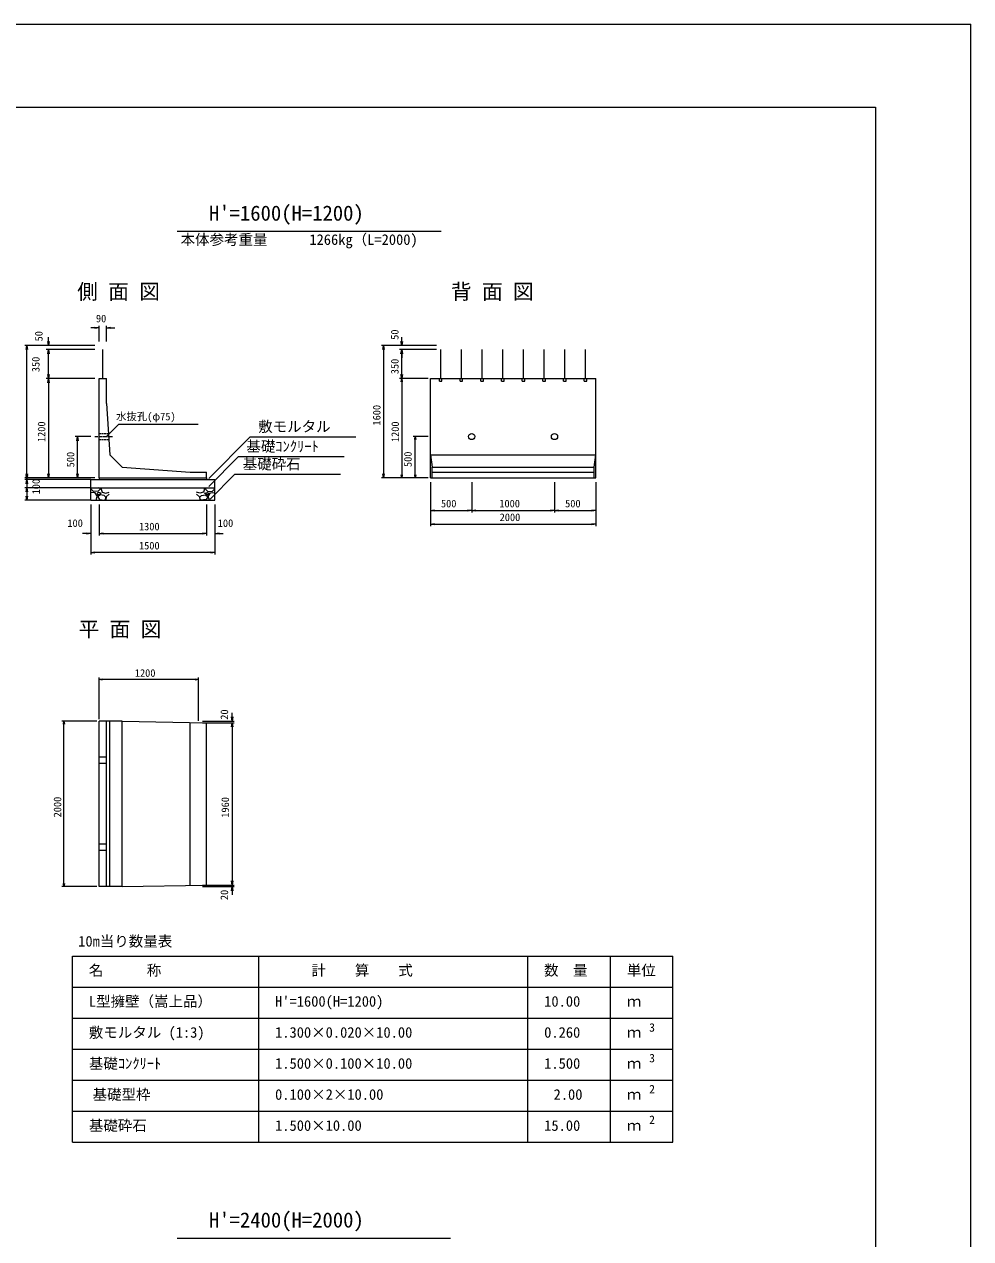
# Model space of a CAD drawing. Units: millimetres on the paper. Extents: x 0 to 841, y 0 to 594.
# Drawn here: x 612.3 to 841, y 300.6 to 594 of the extents above; entities that cross this region are included whole.
import ezdxf
from ezdxf.enums import TextEntityAlignment as Align

# ---------------------------------------------------------------- set-up
doc = ezdxf.new("R2010")
doc.units = ezdxf.units.MM
for name, pattern in [('USER1', [1.125, 0.75, -0.125, 0.125, -0.125]), ('USER2', [0.375, 0.25, -0.125]), ('USER3', [24, 12, -12])]:
    doc.linetypes.add(name, pattern=pattern)
for name, color, linetype, lineweight in [('001', 4, 'USER3', 18), ('0_2', 7, 'Continuous', 9), ('D-MTR-FRAM（材料表図枠）', 2, 'Continuous', 18), ('D-STR-DIM（寸法）', 7, 'Continuous', 18), ('D-STR-HTXT（旗揚げ）', 7, 'Continuous', 18), ('D-STR-STR1（構造物）', 4, 'Continuous', 18), ('D-STR-STRn（構造物）', 7, 'Continuous', 18), ('D-STR（構造物外形線）', 1, 'Continuous', 18), ('D-TTL(外枠）', 2, 'Continuous', 18), ('DEFPOINTS_3', 8, 'Continuous', 18)]:
    doc.layers.add(name, color=color, linetype=linetype, lineweight=lineweight)
for name, color, linetype in [('D-MTR-TXT(文字列）', 7, 'Continuous'), ('D-MTR（材料表タイトル）', 7, 'Continuous'), ('D-STR-TXT（文字）', 7, 'Continuous'), ('D-TTL-TXT（文字）', 7, 'Continuous')]:
    doc.layers.add(name, color=color, linetype=linetype)
doc.styles.add('ＭＳ ゴシック', font='')
doc.styles.get('ＭＳ ゴシック').set_extended_font_data('MS Gothic')

msp = doc.modelspace()

# ---------------------------------------------------------------- linework, layer by layer
at = {"layer": '001'}
for p, q in [((712.927, 508.4), (712.927, 515.4)), ((717.927, 508.4), (717.927, 515.4)), ((722.927, 508.4), (722.927, 515.4)), ((727.927, 508.4), (727.927, 515.4)), ((732.927, 508.4), (732.927, 515.4)), ((737.927, 508.4), (737.927, 515.4)), ((742.927, 508.4), (742.927, 515.4)), ((747.927, 508.4), (747.927, 515.4))]:
    msp.add_line(p, q, dxfattribs=at)
at = {"layer": '0_2'}
for p, q in [((629.355, 520.815), (630.355, 520.648)), ((630.355, 520.648), (629.355, 520.482)), ((630.355, 520.648), (629.355, 520.648)), ((632.155, 520.648), (633.155, 520.815)), ((633.155, 520.482), (632.155, 520.648)), ((632.155, 520.648), (633.155, 520.648)), ((618.12, 516.4), (617.953, 517.4)), ((618.287, 517.4), (618.12, 516.4)), ((618.12, 516.4), (618.12, 517.4)), ((703.49, 516.4), (703.323, 517.4)), ((703.656, 517.4), (703.49, 516.4)), ((703.49, 516.4), (703.49, 517.4)), ((612.739, 515.4), (612.905, 516.4)), ((612.905, 516.4), (613.072, 515.4)), ((612.905, 516.4), (612.905, 515.4)), ((617.953, 514.4), (618.12, 515.4)), ((618.12, 515.4), (618.12, 514.4)), ((618.12, 515.4), (618.287, 514.4)), ((698.958, 515.4), (699.124, 516.4)), ((699.124, 516.4), (699.291, 515.4)), ((699.124, 516.4), (699.124, 515.4)), ((703.323, 514.4), (703.49, 515.4)), ((703.49, 515.4), (703.656, 514.4)), ((703.49, 515.4), (703.49, 514.4)), ((618.12, 508.4), (617.953, 509.4)), ((617.953, 507.4), (618.12, 508.4)), ((618.287, 509.4), (618.12, 508.4)), ((618.12, 508.4), (618.12, 509.4)), ((618.12, 508.4), (618.287, 507.4)), ((618.12, 508.4), (618.12, 507.4)), ((703.49, 508.4), (703.323, 509.4)), ((703.365, 507.65), (703.49, 508.4)), ((703.656, 509.4), (703.49, 508.4)), ((703.49, 508.4), (703.49, 509.4)), ((703.49, 508.4), (703.615, 507.65)), ((624.963, 493.4), (625.129, 494.4)), ((625.129, 494.4), (625.296, 493.4)), ((625.129, 494.4), (625.129, 493.4)), ((706.655, 493.65), (706.78, 494.4)), ((706.78, 494.4), (706.905, 493.65)), ((612.905, 484.4), (612.739, 485.4)), ((612.905, 484), (612.739, 485)), ((612.905, 484), (612.905, 485.4)), ((613.072, 485.4), (612.905, 484.4)), ((613.072, 485), (612.905, 484)), ((618.12, 484.4), (617.953, 485.4)), ((618.287, 485.4), (618.12, 484.4)), ((618.12, 484.4), (618.12, 485.4)), ((625.129, 484.4), (624.963, 485.4)), ((625.296, 485.4), (625.129, 484.4)), ((625.129, 484.4), (625.129, 485.4)), ((699.124, 484.4), (698.958, 485.4)), ((699.291, 485.4), (699.124, 484.4)), ((699.124, 484.4), (699.124, 485.4)), ((703.49, 484.4), (703.365, 485.15)), ((703.615, 485.15), (703.49, 484.4)), ((706.78, 484.4), (706.655, 485.15)), ((706.905, 485.15), (706.78, 484.4)), ((612.739, 483), (612.905, 484)), ((612.739, 481), (612.905, 482)), ((612.905, 484), (613.072, 483)), ((612.905, 484), (612.905, 483)), ((612.905, 482), (612.905, 481)), ((612.905, 482), (613.072, 481)), ((612.905, 479), (612.739, 480)), ((613.072, 480), (612.905, 479)), ((612.905, 479), (612.905, 480)), ((710.427, 476.545), (711.427, 476.712)), ((711.427, 476.378), (710.427, 476.545)), ((710.427, 476.545), (711.427, 476.545)), ((719.427, 476.712), (720.427, 476.545)), ((720.427, 476.545), (719.427, 476.378)), ((720.427, 476.545), (719.427, 476.545)), ((720.427, 476.545), (721.427, 476.712)), ((721.427, 476.378), (720.427, 476.545)), ((720.427, 476.545), (721.427, 476.545)), ((739.427, 476.712), (740.427, 476.545)), ((740.427, 476.545), (739.427, 476.378)), ((740.427, 476.545), (739.427, 476.545)), ((740.427, 476.545), (741.427, 476.712)), ((741.427, 476.378), (740.427, 476.545)), ((740.427, 476.545), (741.427, 476.545)), ((749.427, 476.712), (750.427, 476.545)), ((750.427, 476.545), (749.427, 476.378)), ((750.427, 476.545), (749.427, 476.545)), ((710.427, 473.225), (711.427, 473.391)), ((711.427, 473.058), (710.427, 473.225)), ((710.427, 473.225), (711.427, 473.225)), ((749.427, 473.391), (750.427, 473.225)), ((750.427, 473.225), (749.427, 473.058)), ((750.427, 473.225), (749.427, 473.225)), ((627.355, 471.164), (628.355, 470.997)), ((628.355, 470.997), (627.355, 470.831)), ((628.355, 470.997), (627.355, 470.997)), ((630.355, 470.997), (631.355, 471.164)), ((630.355, 470.997), (631.355, 470.997)), ((631.355, 470.831), (630.355, 470.997)), ((655.355, 471.164), (656.355, 470.997)), ((656.355, 470.997), (655.355, 470.831)), ((656.355, 470.997), (655.355, 470.997)), ((658.355, 470.997), (659.355, 471.164)), ((659.355, 470.831), (658.355, 470.997)), ((658.355, 470.997), (659.355, 470.997)), ((628.355, 466.371), (629.355, 466.537)), ((657.355, 466.537), (658.355, 466.371)), ((629.355, 466.204), (628.355, 466.371)), ((628.355, 466.371), (629.355, 466.371)), ((658.355, 466.371), (657.355, 466.204)), ((658.355, 466.371), (657.355, 466.371)), ((630.355, 435.698), (631.105, 435.823)), ((631.105, 435.573), (630.355, 435.698)), ((653.605, 435.823), (654.355, 435.698)), ((654.355, 435.698), (653.605, 435.573)), ((621.757, 424.897), (621.882, 425.647)), ((621.882, 425.647), (622.007, 424.897)), ((662.516, 425.647), (662.35, 426.647)), ((662.683, 426.647), (662.516, 425.647)), ((662.516, 425.647), (662.516, 426.647)), ((662.35, 424.247), (662.516, 425.247)), ((662.516, 425.247), (662.683, 424.247)), ((662.516, 425.247), (662.516, 424.247)), ((621.882, 385.647), (621.757, 386.397)), ((622.007, 386.397), (621.882, 385.647)), ((662.516, 386.047), (662.35, 387.047)), ((662.35, 384.647), (662.516, 385.647)), ((662.516, 386.047), (662.516, 387.047)), ((662.683, 387.047), (662.516, 386.047)), ((662.516, 385.647), (662.683, 384.647)), ((662.516, 385.647), (662.516, 384.647))]:
    msp.add_line(p, q, dxfattribs=at)
at = {"layer": '0_2', "lineweight": 18}
for p, q in [((703.49, 508.4), (703.49, 508.3)), ((706.78, 494.4), (706.78, 494.3)), ((703.49, 484.4), (703.49, 484.5)), ((706.78, 484.4), (706.78, 484.5)), ((630.355, 435.698), (630.455, 435.698)), ((654.355, 435.698), (654.255, 435.698)), ((621.882, 425.647), (621.882, 425.547)), ((621.882, 385.647), (621.882, 385.747))]:
    msp.add_line(p, q, dxfattribs=at)
at = {"layer": 'D-MTR-FRAM（材料表図枠）'}
for p, q in [((623.977, 368.883), (768.977, 368.883)), ((623.977, 323.883), (623.977, 368.883)), ((668.977, 323.883), (668.977, 368.883)), ((733.977, 323.883), (733.977, 368.883)), ((753.977, 323.883), (753.977, 368.883)), ((768.977, 323.883), (768.977, 368.883)), ((623.977, 361.383), (768.977, 361.383)), ((623.977, 353.883), (768.977, 353.883)), ((623.977, 346.383), (768.977, 346.383)), ((623.977, 338.883), (768.977, 338.883)), ((623.977, 331.383), (768.977, 331.383)), ((623.977, 323.883), (768.977, 323.883))]:
    msp.add_line(p, q, dxfattribs=at)
at = {"layer": 'D-STR-DIM（寸法）'}
for p, q in [((629.355, 520.648), (628.355, 520.648)), ((630.355, 517.4), (630.355, 521.148)), ((632.155, 517.4), (632.155, 521.148)), ((633.155, 520.648), (634.155, 520.648)), ((618.12, 517.4), (618.12, 518.4)), ((703.49, 517.4), (703.49, 518.4)), ((629.355, 516.4), (612.405, 516.4)), ((612.905, 485.4), (612.905, 515.4)), ((629.355, 516.4), (617.62, 516.4)), ((629.355, 515.4), (617.62, 515.4)), ((618.12, 509.4), (618.12, 514.4)), ((711.927, 516.4), (698.624, 516.4)), ((699.124, 515.4), (699.124, 485.4)), ((711.927, 516.4), (702.99, 516.4)), ((711.927, 515.4), (702.99, 515.4)), ((711.927, 515.4), (702.99, 515.4)), ((703.49, 514.4), (703.49, 513.4)), ((703.49, 509.4), (703.49, 514.4)), ((629.355, 508.4), (617.62, 508.4)), ((629.355, 508.4), (617.62, 508.4)), ((709.427, 508.4), (702.99, 508.4)), ((709.927, 508.4), (702.99, 508.4)), ((703.49, 508.3), (703.49, 484.5)), ((618.12, 507.4), (618.12, 485.4)), ((628.355, 494.4), (624.629, 494.4)), ((625.129, 485.4), (625.129, 493.4)), ((709.927, 494.4), (706.28, 494.4)), ((706.78, 484.5), (706.78, 494.3)), ((629.355, 484.4), (612.405, 484.4)), ((629.355, 484.4), (612.405, 484.4)), ((612.905, 485), (612.905, 486.4)), ((629.355, 484.4), (624.629, 484.4)), ((709.427, 484.4), (698.624, 484.4)), ((709.927, 484.4), (702.99, 484.4)), ((628.355, 484), (612.405, 484)), ((628.355, 482), (612.405, 482)), ((612.905, 483), (612.905, 482)), ((710.427, 483.4), (710.427, 472.725)), ((720.427, 483.4), (720.427, 476.045)), ((740.427, 483.4), (740.427, 476.045)), ((750.427, 483.4), (750.427, 472.725)), ((628.355, 479), (612.405, 479)), ((612.905, 481), (612.905, 480)), ((628.355, 478), (628.355, 465.871)), ((630.355, 478), (630.355, 470.497)), ((656.355, 478), (656.355, 470.497)), ((658.355, 478), (658.355, 465.871)), ((711.427, 476.545), (719.427, 476.545)), ((721.427, 476.545), (739.427, 476.545)), ((741.427, 476.545), (749.427, 476.545)), ((711.427, 473.225), (749.427, 473.225)), ((627.355, 470.997), (626.355, 470.997)), ((631.355, 470.997), (655.355, 470.997)), ((659.355, 470.997), (660.355, 470.997)), ((657.355, 466.371), (629.355, 466.371)), ((629.855, 425.647), (621.382, 425.647)), ((621.882, 385.747), (621.882, 425.547)), ((655.355, 425.647), (663.016, 425.647)), ((662.516, 426.647), (662.516, 427.647)), ((655.359, 425.247), (663.016, 425.247)), ((662.516, 424.247), (662.516, 387.047)), ((629.855, 385.647), (621.382, 385.647)), ((655.355, 386.047), (663.016, 386.047)), ((655.359, 385.647), (663.016, 385.647)), ((662.516, 384.647), (662.516, 383.647))]:
    msp.add_line(p, q, dxfattribs=at)
at = {"layer": 'D-STR-HTXT（旗揚げ）'}
for p, q in [((649.229, 544), (713.013, 544)), ((632.134, 494.404), (635.036, 497.335)), ((654.334, 497.335), (635.036, 497.335)), ((656.9, 484.253), (666.818, 494.266)), ((692.416, 494.266), (666.818, 494.266)), ((656.9, 482.348), (663.96, 489.476)), ((689.558, 489.476), (663.96, 489.476)), ((657.193, 479.265), (663.073, 485.202)), ((688.671, 485.202), (663.073, 485.202)), ((630.355, 426.147), (630.355, 436.198)), ((654.255, 435.698), (630.455, 435.698)), ((654.355, 425.747), (654.355, 436.198)), ((649.229, 300.739), (715.287, 300.739))]:
    msp.add_line(p, q, dxfattribs=at)
at = {"layer": 'D-STR-STR1（構造物）'}
msp.add_line((631.255, 508.4), (631.255, 515.4), dxfattribs=at)
at = {"layer": 'D-STR-STRn（構造物）', "linetype": 'USER1'}
msp.add_line((629.355, 494.4), (633.671, 494.4), dxfattribs=at)
at = {"layer": 'D-STR-STRn（構造物）', "linetype": 'USER2'}
for p, q in [((630.355, 495.15), (632.623, 495.15)), ((630.355, 493.65), (632.72, 493.65))]:
    msp.add_line(p, q, dxfattribs=at)
at = {"layer": 'D-STR-STRn（構造物）'}
for p, q in [((630.355, 484.4), (630.355, 484)), ((656.355, 484.4), (656.355, 484)), ((628.355, 479), (628.355, 484)), ((628.355, 484), (658.355, 484)), ((628.355, 482), (658.355, 482)), ((628.444, 481.691), (628.56, 482)), ((628.994, 481.103), (628.444, 481.703)), ((630.139, 481.196), (628.989, 481.096)), ((630.597, 481.687), (630.147, 481.187)), ((630.542, 481.943), (630.316, 482)), ((630.595, 481.691), (630.545, 481.941)), ((630.842, 481.692), (631.142, 480.992)), ((630.897, 481.692), (631.029, 482)), ((655.868, 481.692), (655.568, 480.992)), ((655.813, 481.692), (655.681, 482)), ((656.113, 481.687), (656.563, 481.187)), ((656.115, 481.691), (656.165, 481.941)), ((656.168, 481.943), (656.394, 482)), ((656.571, 481.196), (657.721, 481.096)), ((657.716, 481.103), (658.266, 481.703)), ((658.266, 481.691), (658.15, 482)), ((658.355, 479), (658.355, 484)), ((629.396, 480.784), (628.355, 480.87)), ((628.355, 479), (658.355, 479)), ((629.95, 479.892), (629.4, 480.792)), ((629.659, 479), (629.945, 479.893)), ((630.243, 480.886), (629.893, 480.736)), ((629.894, 480.741), (630.094, 480.241)), ((630.09, 480.242), (630.84, 480.692)), ((630.093, 479.792), (630.493, 479.192)), ((630.594, 480.292), (630.094, 479.792)), ((630.846, 480.691), (630.246, 480.891)), ((630.496, 479.189), (631.746, 479.039)), ((631.601, 480.145), (630.601, 480.295)), ((631.14, 480.986), (631.99, 480.736)), ((632.002, 479.783), (631.602, 480.133)), ((631.74, 479.04), (631.99, 479.49)), ((631.994, 479.491), (631.994, 479.791)), ((631.999, 480.736), (632.776, 480.965)), ((632.044, 479.841), (632.004, 479)), ((632.776, 480.505), (632.048, 479.841)), ((654.711, 480.736), (653.934, 480.965)), ((653.934, 480.505), (654.662, 479.841)), ((654.666, 479.841), (654.706, 479)), ((654.708, 479.783), (655.108, 480.133)), ((654.716, 479.491), (654.716, 479.791)), ((655.57, 480.986), (654.72, 480.736)), ((654.97, 479.04), (654.72, 479.49)), ((656.214, 479.189), (654.964, 479.039)), ((655.109, 480.145), (656.109, 480.295)), ((655.864, 480.691), (656.464, 480.891)), ((656.62, 480.242), (655.87, 480.692)), ((656.116, 480.292), (656.616, 479.792)), ((656.617, 479.792), (656.217, 479.192)), ((656.467, 480.886), (656.817, 480.736)), ((656.816, 480.741), (656.616, 480.241)), ((656.761, 479.892), (657.311, 480.792)), ((657.051, 479), (656.765, 479.893)), ((657.314, 480.784), (658.355, 480.87))]:
    msp.add_line(p, q, dxfattribs=at)
at = {"layer": 'D-STR（構造物外形線）'}
for p, q in [((630.355, 508.4), (632.155, 508.4)), ((630.355, 484.4), (630.355, 508.4)), ((632.155, 502.4), (632.155, 508.4)), ((710.427, 484.4), (710.427, 508.4)), ((710.427, 508.4), (750.427, 508.4)), ((712.627, 507.8), (712.627, 508.4)), ((712.627, 507.8), (713.227, 507.8)), ((713.227, 507.8), (713.227, 508.4)), ((717.627, 507.8), (717.627, 508.4)), ((717.627, 507.8), (718.227, 507.8)), ((718.227, 507.8), (718.227, 508.4)), ((722.627, 507.8), (722.627, 508.4)), ((722.627, 507.8), (723.227, 507.8)), ((723.227, 507.8), (723.227, 508.4)), ((727.627, 507.8), (727.627, 508.4)), ((727.627, 507.8), (728.227, 507.8)), ((728.227, 507.8), (728.227, 508.4)), ((732.627, 507.8), (732.627, 508.4)), ((732.627, 507.8), (733.227, 507.8)), ((733.227, 507.8), (733.227, 508.4)), ((737.627, 507.8), (737.627, 508.4)), ((737.627, 507.8), (738.227, 507.8)), ((738.227, 507.8), (738.227, 508.4)), ((742.627, 507.8), (742.627, 508.4)), ((742.627, 507.8), (743.227, 507.8)), ((743.227, 507.8), (743.227, 508.4)), ((747.627, 507.8), (747.627, 508.4)), ((747.627, 507.8), (748.227, 507.8)), ((748.227, 507.8), (748.227, 508.4)), ((750.427, 484.4), (750.427, 508.4)), ((632.155, 502.4), (632.955, 490)), ((632.955, 490), (635.955, 487)), ((710.427, 490), (750.427, 490)), ((710.427, 490), (710.827, 487)), ((750.027, 487), (750.427, 490)), ((630.355, 484.4), (656.355, 484.4)), ((635.955, 487), (652.355, 485.8)), ((652.355, 485.8), (656.355, 485.8)), ((656.355, 484.4), (656.355, 485.8)), ((710.427, 484.4), (750.427, 484.4)), ((710.827, 487), (750.027, 487)), ((710.827, 484.4), (710.827, 487)), ((710.827, 485.8), (750.027, 485.8)), ((750.027, 484.4), (750.027, 487)), ((630.355, 385.647), (630.355, 425.647)), ((635.955, 425.647), (630.355, 425.647)), ((632.155, 385.647), (632.155, 425.647)), ((632.955, 385.647), (632.955, 425.647)), ((635.955, 385.647), (635.955, 425.647)), ((635.955, 425.647), (656.355, 425.247)), ((652.355, 385.986), (652.355, 425.309)), ((656.355, 386.047), (656.355, 425.247)), ((632.155, 416.897), (630.355, 416.897)), ((632.155, 415.397), (630.355, 415.397)), ((632.155, 395.897), (630.355, 395.897)), ((632.155, 394.397), (630.355, 394.397)), ((635.955, 385.647), (630.355, 385.647)), ((635.955, 385.647), (656.355, 386.047))]:
    msp.add_line(p, q, dxfattribs=at)
at = {"layer": 'D-STR（構造物外形線）', "color": 7}
for centre in [(720.427, 494.4), (740.427, 494.4)]:
    msp.add_circle(centre, 0.75, dxfattribs=at)
at = {"layer": 'D-TTL(外枠）'}
for p, q in [((23, 574), (818, 574)), ((818, 574), (818, 20))]:
    msp.add_line(p, q, dxfattribs=at)
at = {"layer": 'DEFPOINTS_3'}
for p in [(0, 594), (841, 0)]:
    msp.add_line(p, (841, 594), dxfattribs=at)

# ---------------------------------------------------------------- texts
at = {"layer": 'D-MTR-TXT(文字列）', "style": 'ＭＳ ゴシック'}
for s, height, p in [('本体参考重量', 2.566, (650.06, 539.933)), ('1266kg（L=2000)', 2.566, (681.18, 539.933)), ('名\u3000\u3000\u3000称', 2.566, (627.899, 363.383)), ('計\u3000\u3000算\u3000\u3000式', 2.566, (681.677, 363.383)), ('数\u3000量', 2.566, (737.899, 363.383)), ('単位', 2.566, (757.899, 363.383)), ('L型擁壁（嵩上品）', 2.566, (627.899, 355.883)), ("H'=1600(H=1200)", 2.566, (672.899, 355.883)), ('10.00', 2.566, (737.926, 355.883)), ('ｍ', 2.566, (757.899, 355.883)), ('敷モルタル (1:3)', 2.566, (627.899, 348.383)), ('3', 2.053, (763.301, 349.983)), ('1.300×0.020×10.00', 2.566, (672.899, 348.383)), ('0.260', 2.566, (737.926, 348.383)), ('ｍ', 2.566, (757.899, 348.383)), ('基礎ｺﾝｸﾘｰﾄ', 2.566, (627.899, 340.883)), ('1.500×0.100×10.00', 2.566, (672.899, 340.883)), ('1.500', 2.566, (737.926, 340.883)), ('ｍ', 2.566, (757.899, 340.883)), ('3', 2.053, (763.301, 342.583)), ('2', 2.053, (763.301, 335.083)), ('基礎型枠', 2.566, (628.799, 333.383)), ('0.100×2×10.00', 2.566, (672.899, 333.383)), ('2.00', 2.566, (740.2, 333.383)), ('ｍ', 2.566, (757.899, 333.383)), ('基礎砕石', 2.566, (627.899, 325.883)), ('1.500×10.00', 2.566, (672.899, 325.883)), ('15.00', 2.566, (737.926, 325.883)), ('2', 2.053, (763.301, 327.683)), ('ｍ', 2.566, (757.899, 325.883))]:
    msp.add_text(s, height=height, dxfattribs=at).set_placement(p, align=Align.BOTTOM_LEFT)
at = {"layer": 'D-MTR（材料表タイトル）', "style": 'ＭＳ ゴシック'}
msp.add_text('10m当り数量表', height=2.566, dxfattribs=at).set_placement((625.319, 370.408), align=Align.BOTTOM_LEFT)
at = {"layer": 'D-STR-DIM（寸法）', "style": 'ＭＳ ゴシック'}
for s, p in [('90', (629.612, 521.448)), ('500', (712.984, 476.745)), ('1000', (727.083, 476.745)), ('500', (742.984, 476.745)), ('2000', (727.166, 473.425)), ('100', (622.711, 472.01)), ('1300', (640.011, 471.197)), ('100', (659.047, 472.01)), ('1500', (640.011, 466.571))]:
    msp.add_text(s, height=1.833, dxfattribs=at).set_placement(p, align=Align.BOTTOM_LEFT)
for s, p in [('50', (617.262, 517.388)), ('50', (703.277, 517.765)), ('350', (616.536, 509.95)), ('350', (703.29, 509.457)), ('1600', (698.924, 497.056)), ('1200', (617.92, 493.056)), ('1200', (703.39, 493.056)), ('500', (624.929, 486.957)), ('500', (706.459, 487.031)), ('100', (616.607, 480.427)), ('20', (662.102, 425.975)), ('2000', (621.782, 402.386)), ('1960', (662.316, 402.304)), ('20', (662.102, 382.392))]:
    msp.add_text(s, height=1.833, rotation=90, dxfattribs=at).set_placement(p, align=Align.BOTTOM_LEFT)
at = {"layer": 'D-STR-HTXT（旗揚げ）', "style": 'ＭＳ ゴシック'}
msp.add_text('1200', height=1.833, dxfattribs=at).set_placement((639.011, 435.798), align=Align.BOTTOM_LEFT)
at = {"layer": 'D-STR-TXT（文字）', "style": 'ＭＳ ゴシック'}
for s, height, p in [('側 面 図', 3.666, (625.082, 526.483)), ('背 面 図', 3.666, (715.398, 526.483)), ('水抜孔(φ75)', 1.833, (634.495, 497.769)), ('敷モルタル', 2.566, (668.818, 494.766)), ('基礎ｺﾝｸﾘｰﾄ', 2.566, (665.96, 489.976)), ('基礎砕石', 2.566, (665.073, 485.702)), ('平 面 図', 3.666, (625.422, 444.911))]:
    msp.add_text(s, height=height, dxfattribs=at).set_placement(p, align=Align.BOTTOM_LEFT)
at = {"layer": 'D-TTL-TXT（文字）', "style": 'ＭＳ ゴシック'}
for s, p in [("H'=1600(H=1200)", (656.928, 545.449)), ("H'=2400(H=2000)", (656.928, 302.188))]:
    msp.add_text(s, height=3.666, dxfattribs=at).set_placement(p, align=Align.BOTTOM_LEFT)

doc.saveas('drawing.dxf')
